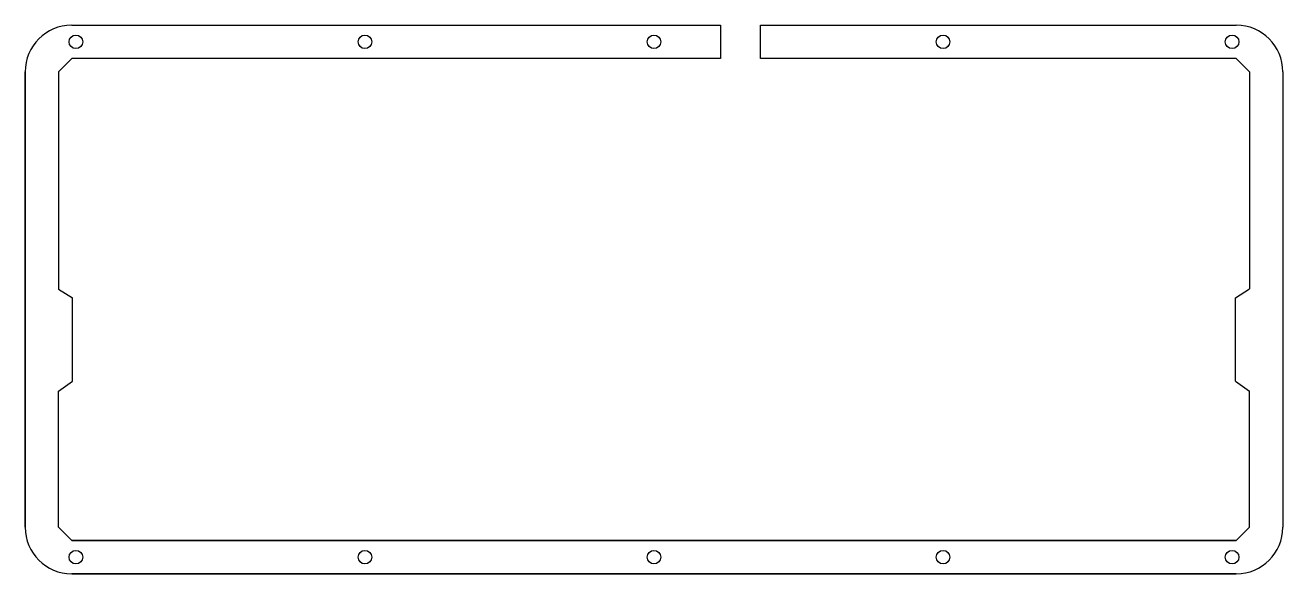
# Model space of a CAD drawing. Header units: millimetres. Extents: x 36 to 338, y -346 to -215.
import ezdxf

# ---------------------------------------------------------------- set-up
doc = ezdxf.new("R2010")
doc.units = ezdxf.units.MM
doc.header["$MEASUREMENT"] = 0

msp = doc.modelspace()

# ---------------------------------------------------------------- linework, layer by layer
at = {"linetype": 'Continuous'}
for p, q in [((47.62, -214.89), (203.28, -214.89)), ((203.28, -214.89), (203.28, -222.89)), ((212.89, -222.89), (212.89, -214.89)), ((212.89, -214.89), (327.02, -214.89)), ((44.45, -226.07), (47.62, -222.89)), ((47.62, -222.89), (44.45, -226.07)), ((203.28, -222.89), (47.62, -222.89)), ((327.02, -222.89), (212.89, -222.89)), ((327.02, -222.89), (212.89, -222.89)), ((327.02, -222.89), (330.2, -226.07)), ((330.2, -226.07), (327.02, -222.89)), ((36.45, -226.07), (36.45, -335.29)), ((36.45, -335.29), (36.45, -226.07)), ((44.45, -226.07), (44.45, -278.16)), ((330.2, -226.07), (330.2, -278.1)), ((338.2, -226.07), (338.2, -335.29)), ((338.2, -226.07), (338.2, -335.29)), ((44.45, -278.16), (47.77, -280.3)), ((47.77, -300.3), (47.77, -280.3)), ((326.88, -280.3), (330.2, -278.1)), ((326.88, -300.3), (326.88, -280.3)), ((44.45, -302.63), (47.77, -300.3)), ((326.88, -300.3), (330.2, -302.63)), ((44.45, -335.29), (44.45, -302.63)), ((330.2, -335.29), (330.2, -302.63)), ((47.62, -338.46), (44.45, -335.29)), ((44.45, -335.29), (47.62, -338.46)), ((330.2, -335.29), (327.02, -338.46)), ((327.02, -338.46), (330.2, -335.29)), ((327.02, -338.46), (47.62, -338.46)), ((47.62, -338.46), (327.02, -338.46)), ((47.62, -346.46), (327.02, -346.46)), ((327.02, -346.46), (47.62, -346.46))]:
    msp.add_line(p, q, dxfattribs=at)
for centre in [(48.62, -218.89), (117.97, -218.89), (187.32, -218.89), (187.32, -218.89), (256.67, -218.89), (326.02, -218.89), (48.62, -342.46), (117.97, -342.46), (187.32, -342.46), (256.67, -342.46), (326.02, -342.46)]:
    msp.add_circle(centre, 1.63)
for centre, radius, start, end in [((47.62, -226.07), 11.17, 90, 180), ((327.02, -226.07), 11.18, 0, 90), ((47.62, -335.29), 11.17, 180, 270), ((327.02, -335.29), 11.18, 270, 360)]:
    msp.add_arc(centre, radius, start, end, dxfattribs=at)

doc.saveas('drawing.dxf')
